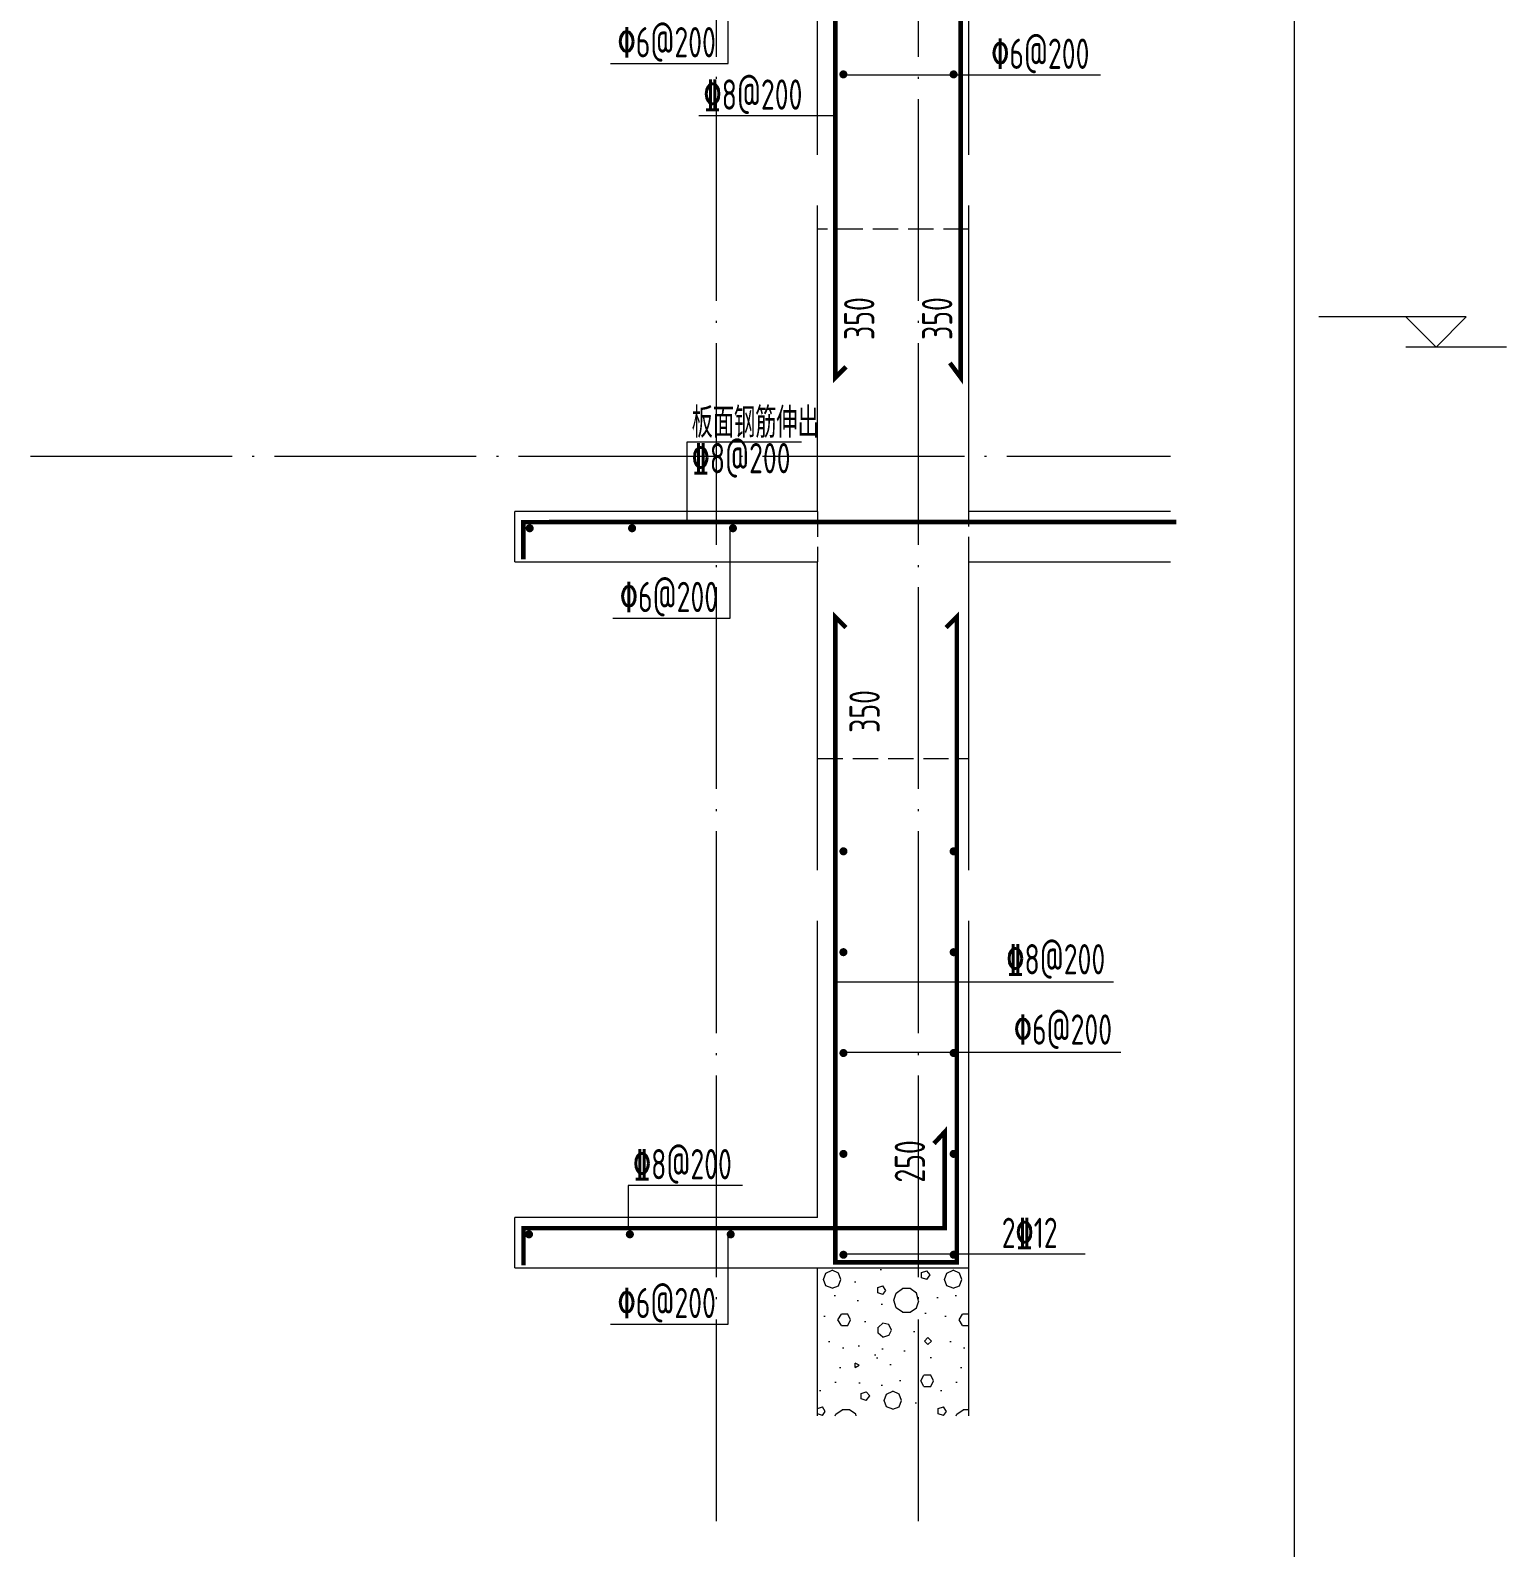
# Model space of a CAD drawing. Extents: x -129922 to 1190196, y -520662 to 139923.
# Drawn here: x 56594 to 59522, y -295499 to -292490 of the extents above; entities that cross this region are included whole.
import ezdxf

# ---------------------------------------------------------------- set-up
doc = ezdxf.new("R2010")
doc.units = 0
doc.header["$LTSCALE"] = 1000
doc.header["$MEASUREMENT"] = 0
doc.linetypes.add('DASH', pattern=[0.35, 0.25, -0.1])
doc.linetypes.add('DOTE', pattern=[2.42, 2, -0.2, 0.02, -0.2])
for name, color, linetype, lineweight in [('A-轴线-塔楼', 1, 'DOTE', 9), ('S-墙柱-REIN', 1, 'Continuous', 20), ('S-大样-HATCH', 251, 'Continuous', 9), ('S-大样-实线', 2, 'Continuous', 20), ('S-大样-标高', 3, 'Continuous', 20), ('S-大样-虚线', 4, 'DASH', 20), ('S-板-BEAM', 4, 'DASH', 20), ('S-轴网-轴线', 1, 'DOTE', 9), ('S-通用-TEXT', 7, 'Continuous', 20)]:
    doc.layers.add(name, color=color, linetype=linetype, lineweight=lineweight)
doc.styles.add('TSSD_Rein', font='tssdeng.shx', dxfattribs={"width": 0.7, "bigfont": 'hztxt.shx'})

# ---------------------------------------------------------------- blocks, each defined once
blk = doc.blocks.new('erwq3w4324')
at = {"layer": 'S-大样-HATCH', "ltscale": 0.2}
h = blk.add_hatch(dxfattribs=at)
h.set_pattern_fill('加气混凝土', color=256, scale=20)
h.set_pattern_definition([(0, (753675.42, 831443.3), (120, 240), [0, -240]), (0, (753535.02, 831410.9), (120, 240), [0, -240]), (0, (753613.02, 831408.5), (120, 240), [0, -240]), (0, (753698.22, 831479.3), (120, 240), [0, -240]), (0, (753598.62, 831396.5), (120, 240), [0, -240]), (0, (753722.22, 831630.5), (120, 240), [0, -240]), (0, (753649.02, 831611.3), (120, 240), [0, -240]), (0, (753687.42, 831581.3), (120, 240), [0, -240]), (0, (753491.82, 831576.5), (120, 240), [0, -240]), (0, (753609.42, 831565.7), (120, 240), [0, -240]), (0, (753563.82, 831504.5), (120, 240), [0, -240]), (0, (753566.22, 831414.5), (120, 240), [0, -240]), (0, (753656.22, 831404.9), (120, 240), [0, -240]), (0, (753722.22, 831510.5), (120, 240), [0, -240]), (0, (753497.82, 831473.3), (120, 240), [0, -240]), (0, (753518.22, 831514.1), (120, 240), [0, -240]), (0, (753611.82, 831497.3), (120, 240), [0, -240]), (0, (753578.22, 831462.5), (120, 240), [0, -240]), (0, (753559.02, 831541.7), (120, 240), [0, -240]), (0, (753589.02, 831631.7), (120, 240), [0, -240]), (0, (753507.42, 831422.9), (120, 240), [0, -240]), (0, (753639.42, 831582.5), (120, 240), [0, -240]), (0, (753527.82, 831586.1), (120, 240), [0, -240]), (0, (753508.62, 831617.3), (120, 240), [0, -240]), (130.6013, (753707.478, 831555.359), (-600, 720), [10.537, -4414.844]), (18.435, (753690.335, 831559.93), (600, 240), [10.842, -1507.05]), (90, (753690.34, 831549.64), (120, 240), [10.286, -469.714]), (161.565, (753700.62, 831546.216), (-600, 240), [10.842, -1507.05]), (53.13, (753700.62, 831546.216), (120, 240), [11.43, -1188.57]), (135, (753709.76, 831423.93), (-120, 240), [9.697, -669.125]), (45, (753696.05, 831423.93), (120, 240), [9.697, -669.125]), (135, (753702.91, 831417.07), (-120, 240), [9.697, -669.125]), (45, (753702.91, 831417.07), (120, 240), [9.697, -669.125]), (116.565, (753594.34, 831585.07), (-2e-05, 480), [12.78, -255.55]), (180, (753588.62, 831596.5), (-120, 240), [13.714, -226.286]), (63.435, (753569.2, 831585.07), (1e-06, 480), [12.78, -255.55]), (116.565, (753574.9, 831573.64), (-2e-05, 480), [12.78, -255.55]), (0, (753574.9, 831573.64), (120, 240), [13.714, -226.286]), (63.435, (753588.62, 831573.64), (1e-06, 480), [12.78, -255.55]), (107.1027, (753684.621, 831503.93), (-359.99999, 1200), [15.5445, -6513.161]), (143.9726, (753680.05, 831518.788), (-2279.99997, 1680), [15.545, -3248.808]), (180, (753667.48, 831527.93), (-120, 240), [14.86, -225.14]), (36.0274, (753640.05, 831518.788), (2280, 1680), [15.545, -3248.808]), (71.565, (753635.478, 831505.073), (360, 1200), [14.456, -1503.437]), (107.1027, (753640.049, 831490.216), (-359.99999, 1200), [15.5445, -6513.161]), (143.9726, (753652.62, 831481.073), (-2279.99997, 1680), [15.545, -3248.808]), (0, (753652.62, 831481.07), (120, 240), [14.86, -225.14]), (36.0274, (753667.478, 831481.073), (2280, 1680), [15.545, -3248.808]), (71.565, (753680.05, 831490.216), (360, 1200), [14.456, -1503.437]), (150.255, (753686.907, 831615.93), (-360, 240), [9.214, -1925.728]), (90, (753678.91, 831611.36), (120, 240), [9.143, -470.857]), (29.745, (753678.907, 831611.36), (360, 240), [9.214, -1925.728]), (116.565, (753630.9, 831445.64), (-2e-05, 480), [12.78, -255.55]), (168.69, (753625.192, 831457.073), (-1080, 240), [11.655, -2435.874]), (41.186, (753604.621, 831451.359), (2999.99998, 2639.99998), [12.149, -5090.321]), (90, (753604.62, 831439.93), (120, 240), [11.43, -468.57]), (138.814, (753613.764, 831431.93), (-2999.99995, 2640.00002), [12.149, -5090.321]), (16.6992, (753613.764, 831431.93), (3959.99997, 1199.99999), [11.932, -4999.415]), (60.9454, (753625.192, 831435.359), (120, 240), [11.766, -4930.136]), (109.9831, (753530.335, 831546.216), (-600, 1680), [13.377, -5604.879]), (155.556, (753525.764, 831558.788), (-1560, 719.99999), [13.809, -5786.053]), (24.444, (753500.621, 831558.788), (1560, 720), [13.809, -5786.053]), (70.0169, (753496.049, 831546.216), (600, 1680), [13.377, -5604.879]), (109.9831, (753500.621, 831533.645), (-600, 1680), [13.377, -5604.879]), (160.017, (753513.192, 831529.073), (-600, 240), [13.377, -2795.751]), (19.983, (753513.192, 831529.073), (600, 240), [13.377, -2795.751]), (70.0169, (753525.764, 831533.645), (600, 1680), [13.377, -5604.879]), (122.0054, (753619.478, 831524.502), (-120, 240), [10.782, -2253.374]), (18.435, (753603.478, 831530.216), (600, 240), [10.842, -1507.05]), (90, (753603.48, 831519.93), (120, 240), [10.286, -469.714]), (161.565, (753613.764, 831516.5), (-600, 240), [10.842, -1507.05]), (54.4623, (753613.764, 831516.502), (840, 1200), [9.831, -4119.285]), (116.565, (753549.76, 831466.22), (-2e-05, 480), [12.78, -255.55]), (180, (753544.05, 831477.64), (-120, 240), [12.57, -227.43]), (59.0362, (753524.62, 831466.216), (120, 240), [13.328, -2785.529]), (120.9638, (753531.478, 831454.788), (-120, 240), [13.328, -2785.529]), (0, (753531.48, 831454.79), (120, 240), [12.57, -227.43]), (63.435, (753544.05, 831454.79), (1e-06, 480), [12.78, -255.55])])
h.paths.add_polyline_path([(753904.6, 832105.1), (753604.6, 832105.1), (753604.6, 831516.5), (753904.6, 831516.5)])
at = {"layer": 'S-墙柱-REIN', "const_width": 9, "elevation": 0}
for points in [[(753021.4, 831421.5), (753021.4, 831495.5), (753888.4, 831495.5), (753888.4, 830682.3), (753867.1, 830711.1)], [(753021.4, 830321.5), (753021.4, 830395.5), (754315.8, 830395.6)]]:
    blk.add_lwpolyline(points, dxfattribs=at)
at = {"layer": 'S-墙柱-REIN', "const_width": 9}
blk.add_lwpolyline([(753661.1, 830703.4), (753639.9, 830682.2), (753639.9, 831495.5), (753661.1, 831474.3)], dxfattribs=at)
at = {"layer": 'S-墙柱-REIN', "const_width": 8, "elevation": 0}
for points in [[(753037.9, 831483.3, 1), (753029.9, 831483.3, 1)], [(753236.4, 831483.3, 1), (753228.4, 831483.3, 1)], [(753436.4, 831483.3, 1), (753428.4, 831483.3, 1)], [(753659.9, 831483.3, 1), (753651.9, 831483.3, 1)], [(753878.4, 831483.3, 1), (753870.4, 831483.3, 1)], [(753659.9, 831283.3, 1), (753651.9, 831283.3, 1)], [(753878.4, 831283.3, 1), (753870.4, 831283.3, 1)], [(753037.9, 830383.3, 1), (753029.9, 830383.3, 1)], [(753240.9, 830383.3, 1), (753232.9, 830383.3, 1)], [(753440.9, 830383.3, 1), (753432.9, 830383.3, 1)]]:
    blk.add_lwpolyline(points, format="xyb", close=True, dxfattribs=at)
at = {"layer": 'S-大样-实线', "ltscale": 0.5}
for p, q in [((753604.6, 831516.5), (753604.6, 832105.1)), ((753904.6, 831123.6), (753904.6, 832105.1)), ((753604.6, 831516.5), (753004.6, 831516.5)), ((753004.6, 831416.5), (753004.6, 831516.5)), ((753004.6, 831416.5), (753604.6, 831416.5)), ((753604.6, 831123.6), (753604.6, 831416.5)), ((753604.6, 830416.5), (753604.6, 831023.6)), ((753904.6, 830416.5), (753904.6, 831023.6)), ((753604.6, 830416.5), (753004.6, 830416.5)), ((753004.6, 830316.5), (753004.6, 830416.5)), ((754304.6, 830416.5), (753904.6, 830416.5)), ((753004.6, 830316.5), (753604.6, 830316.5)), ((753604.6, 829705.1), (753604.6, 830316.5)), ((753904.6, 829705.1), (753904.6, 830316.5)), ((753904.6, 830316.5), (754304.6, 830316.5))]:
    blk.add_line(p, q, dxfattribs=at)
blk.add_lwpolyline([(753604.6, 831516.5), (753904.6, 831516.5)], dxfattribs=at)
at = {"layer": 'S-大样-虚线', "ltscale": 0.2}
for p, q in [((753904.6, 830976.5), (753604.6, 830976.5)), ((753604.6, 830416.5), (753604.6, 830316.5)), ((753904.6, 830316.5), (753904.6, 830416.5))]:
    blk.add_line(p, q, dxfattribs=at)
at = {"layer": 'S-板-BEAM', "ltscale": 0.2}
for p, q in [((753604.6, 831511.5), (753604.6, 831411.5)), ((753604.6, 830416.5), (753604.6, 830316.5))]:
    blk.add_line(p, q, dxfattribs=at)
at = {"layer": 'S-通用-TEXT', "elevation": 0}
for points in [[(753456.1, 831580.2), (753229, 831580.2), (753229, 831495.5)], [(753194.3, 831305), (753427.2, 831305), (753427.1, 831483.3)], [(753639.9, 831201.2), (753369, 831201.2)], [(753572.6, 830554.2), (753345.5, 830554.2), (753345.5, 830395.5)], [(753198.8, 830205), (753431.7, 830205), (753431.6, 830383.3)]]:
    blk.add_lwpolyline(points, dxfattribs=at)
at = {"layer": 'S-通用-TEXT'}
blk.add_lwpolyline([(753661.5, 831282.1), (754165.9, 831282.1)], dxfattribs=at)
at = {"layer": 'S-通用-TEXT', "style": 'TSSD_Rein', "width": 0.7}
for s, p in [('\x848@200', (753238.6, 831592.3, 0)), ('\x826@200', (753208.2, 831317.1, 0)), ('\x826@200', (753948.9, 831294.2)), ('\x848@200', (753378.6, 831213.3, 0)), ('板面钢筋伸出', (753355.1, 830562.8, 0)), ('\x848@200', (753355.1, 830492.3, 0)), ('\x826@200', (753212.7, 830217.1, 0))]:
    blk.add_text(s, height=60, dxfattribs=at).set_placement(p)
for p in [(753717.3, 830756.7, 0), (753871.8, 830756.7, 0)]:
    blk.add_text('350', height=60, rotation=90, dxfattribs=at).set_placement(p)

msp = doc.modelspace()

# ---------------------------------------------------------------- hatches: boundary and pattern name
at = {"layer": 'S-大样-HATCH', "ltscale": 0.2}
h = msp.add_hatch(dxfattribs=at)
h.set_pattern_fill('加气混凝土', color=256, scale=20)
h.set_pattern_definition([(0, (58226.05, -295310.68), (120, 240), [0, -240]), (0, (58085.65, -295343.08), (120, 240), [0, -240]), (0, (58163.65, -295345.48), (120, 240), [0, -240]), (0, (58248.85, -295274.68), (120, 240), [0, -240]), (0, (58149.25, -295357.48), (120, 240), [0, -240]), (0, (58272.85, -295123.48), (120, 240), [0, -240]), (0, (58199.65, -295142.68), (120, 240), [0, -240]), (0, (58238.05, -295172.68), (120, 240), [0, -240]), (0, (58042.45, -295177.48), (120, 240), [0, -240]), (0, (58160.05, -295188.28), (120, 240), [0, -240]), (0, (58114.45, -295249.48), (120, 240), [0, -240]), (0, (58116.85, -295339.48), (120, 240), [0, -240]), (0, (58206.85, -295349.08), (120, 240), [0, -240]), (0, (58272.85, -295243.48), (120, 240), [0, -240]), (0, (58048.45, -295280.68), (120, 240), [0, -240]), (0, (58068.85, -295239.88), (120, 240), [0, -240]), (0, (58162.45, -295256.68), (120, 240), [0, -240]), (0, (58128.85, -295291.48), (120, 240), [0, -240]), (0, (58109.65, -295212.28), (120, 240), [0, -240]), (0, (58139.65, -295122.28), (120, 240), [0, -240]), (0, (58058.05, -295331.08), (120, 240), [0, -240]), (0, (58190.05, -295171.48), (120, 240), [0, -240]), (0, (58078.45, -295167.88), (120, 240), [0, -240]), (0, (58059.25, -295136.68), (120, 240), [0, -240]), (130.6013, (58258.103, -295198.62), (-600, 720), [10.537, -4414.844]), (18.435, (58240.96, -295194.05), (600, 240), [10.842, -1507.05]), (90, (58240.96, -295204.33), (120, 240), [10.286, -469.714]), (161.565, (58251.246, -295207.763), (-600, 240), [10.842, -1507.05]), (53.13, (58251.246, -295207.763), (120, 240), [11.43, -1188.57]), (135, (58260.39, -295330.05), (-120, 240), [9.7, -669.125]), (45, (58246.675, -295330.05), (120, 240), [9.7, -669.125]), (135, (58253.53, -295336.906), (-120, 240), [9.7, -669.125]), (45, (58253.53, -295336.906), (120, 240), [9.7, -669.125]), (116.565, (58144.96, -295168.9), (-2e-05, 480), [12.78, -255.55]), (180, (58139.25, -295157.48), (-120, 240), [13.71, -226.29]), (63.435, (58119.82, -295168.9), (1e-06, 480), [12.78, -255.55]), (116.565, (58125.53, -295180.33), (-2e-05, 480), [12.78, -255.55]), (0, (58125.53, -295180.33), (120, 240), [13.71, -226.29]), (63.435, (58139.25, -295180.33), (1e-06, 480), [12.78, -255.55]), (107.1027, (58235.246, -295250.048), (-359.99999, 1200), [15.5445, -6513.161]), (143.9726, (58230.675, -295235.191), (-2280, 1680), [15.545, -3248.808]), (180, (58218.1, -295226.05), (-120, 240), [14.86, -225.14]), (36.0274, (58190.675, -295235.191), (2280, 1680), [15.545, -3248.808]), (71.565, (58186.103, -295248.906), (360, 1200), [14.456, -1503.437]), (107.1027, (58190.6745, -295263.763), (-359.99999, 1200), [15.5445, -6513.161]), (143.9726, (58203.246, -295272.906), (-2280, 1680), [15.545, -3248.808]), (0, (58203.25, -295272.9), (120, 240), [14.86, -225.14]), (36.0274, (58218.103, -295272.906), (2280, 1680), [15.545, -3248.808]), (71.565, (58230.675, -295263.763), (360, 1200), [14.456, -1503.437]), (150.255, (58237.532, -295138.048), (-360, 240), [9.214, -1925.728]), (90, (58229.53, -295142.62), (120, 240), [9.14, -470.86]), (29.745, (58229.532, -295142.62), (360, 240), [9.214, -1925.728]), (116.565, (58181.53, -295308.33), (-2e-05, 480), [12.78, -255.55]), (168.69, (58175.817, -295296.906), (-1080, 240), [11.655, -2435.874]), (41.186, (58155.246, -295302.62), (2999.99998, 2639.99998), [12.149, -5090.321]), (90, (58155.25, -295314.05), (120, 240), [11.43, -468.57]), (138.814, (58164.389, -295322.048), (-2999.99995, 2640.00002), [12.149, -5090.321]), (16.6992, (58164.389, -295322.048), (3959.99997, 1200), [11.932, -4999.415]), (60.9454, (58175.817, -295318.62), (120, 240), [11.766, -4930.136]), (109.983, (58080.96, -295207.763), (-600, 1680), [13.377, -5604.879]), (155.556, (58076.389, -295195.191), (-1560, 719.99999), [13.809, -5786.053]), (24.444, (58051.246, -295195.191), (1560, 720), [13.809, -5786.053]), (70.017, (58046.675, -295207.763), (600, 1680), [13.377, -5604.879]), (109.983, (58051.246, -295220.334), (-600, 1680), [13.377, -5604.879]), (160.017, (58063.817, -295224.906), (-600, 240), [13.377, -2795.751]), (19.983, (58063.817, -295224.906), (600, 240), [13.377, -2795.751]), (70.017, (58076.389, -295220.334), (600, 1680), [13.377, -5604.879]), (122.0054, (58170.103, -295229.477), (-120, 240), [10.782, -2253.374]), (18.435, (58154.103, -295223.763), (600, 240), [10.842, -1507.05]), (90, (58154.1, -295234.05), (120, 240), [10.286, -469.714]), (161.565, (58164.39, -295237.477), (-600, 240), [10.842, -1507.05]), (54.4623, (58164.389, -295237.477), (840, 1200), [9.831, -4119.285]), (116.565, (58100.39, -295287.76), (-2e-05, 480), [12.78, -255.55]), (180, (58094.67, -295276.33), (-120, 240), [12.57, -227.43]), (59.0362, (58075.246, -295287.763), (120, 240), [13.328, -2785.529]), (120.9638, (58082.103, -295299.191), (-120, 240), [13.328, -2785.529]), (0, (58082.1, -295299.2), (120, 240), [12.57, -227.43]), (63.435, (58094.67, -295299.2), (1e-06, 480), [12.78, -255.55])])
h.paths.add_polyline_path([(58455.2, -294944.5), (58155.2, -294944.5), (58155.2, -295237.5), (58455.2, -295237.5)])

# ---------------------------------------------------------------- linework, layer by layer
at = {"layer": 'A-轴线-塔楼', "ltscale": 0.2}
msp.add_line((57955.2, -295446.6), (57955.2, -281443.5), dxfattribs=at)
at = {"layer": 'S-墙柱-REIN', "const_width": 9}
msp.add_lwpolyline([(58211.7, -293674.7), (58190.5, -293653.5), (58190.5, -294933.4), (58431.5, -294933.4), (58431.5, -293653.5), (58410.3, -293674.7)], dxfattribs=at)
at = {"layer": 'S-墙柱-REIN', "const_width": 8, "elevation": 0}
for points in [[(58210.6, -294118.3, 1), (58202.6, -294118.3, 1)], [(58429.1, -294118.3, 1), (58421.1, -294118.3, 1)], [(58210.6, -294318.3, 1), (58202.6, -294318.3, 1)], [(58429.1, -294318.3, 1), (58421.1, -294318.3, 1)], [(58210.6, -294518.3, 1), (58202.6, -294518.3, 1)], [(58429.1, -294518.3, 1), (58421.1, -294518.3, 1)], [(58210.6, -294718.3, 1), (58202.6, -294718.3, 1)], [(58429.1, -294718.3, 1), (58421.1, -294718.3, 1)], [(57587.1, -294877.8, 1), (57579.1, -294877.8, 1)], [(57787.1, -294877.8, 1), (57779.1, -294877.8, 1)], [(57987.1, -294877.8, 1), (57979.1, -294877.8, 1)], [(58210.6, -294918.3, 1), (58202.6, -294918.3, 1)], [(58429.1, -294918.3, 1), (58421.1, -294918.3, 1)]]:
    msp.add_lwpolyline(points, format="xyb", close=True, dxfattribs=at)
at = {"layer": 'S-墙柱-REIN', "const_width": 9, "elevation": 0}
msp.add_lwpolyline([(57572.1, -294939.5), (57572.1, -294865.6), (58407.4, -294865.5), (58407.4, -294674.9), (58386.1, -294697.8)], dxfattribs=at)
at = {"layer": 'S-大样-HATCH', "ltscale": 0.5}
msp.add_line((59100.5, -281421.8), (59100.5, -296741.8), dxfattribs=at)
at = {"layer": 'S-大样-实线', "ltscale": 0.5}
for p, q in [((58155.2, -294844.5), (58155.2, -294256)), ((58455.2, -295237.5), (58455.2, -294256)), ((57555.2, -294944.5), (57555.2, -294844.5)), ((58155.2, -294844.5), (57555.2, -294844.5)), ((57555.2, -294944.5), (58455.2, -294944.5)), ((58155.2, -295237.5), (58155.2, -294944.5))]:
    msp.add_line(p, q, dxfattribs=at)
at = {"layer": 'S-大样-标高'}
for p, q in [((59441.6, -293058.4), (59149.4, -293058.4)), ((59381.6, -293118.4), (59321.6, -293058.4)), ((59381.6, -293118.4), (59441.6, -293058.4)), ((59521.6, -293118.4), (59321.6, -293118.4))]:
    msp.add_line(p, q, dxfattribs=at)
at = {"layer": 'S-板-BEAM', "ltscale": 0.2}
msp.add_line((58155.2, -293934.5), (58455.2, -293934.5), dxfattribs=at)
at = {"layer": 'S-轴网-轴线', "ltscale": 0.2}
for p, q in [((58355.2, -295446.6), (58355.2, -282424.5)), ((56594.4, -293334.5), (58855.2, -293334.5))]:
    msp.add_line(p, q, dxfattribs=at)
at = {"layer": 'S-通用-TEXT'}
for p, q in [((58742, -294377.8), (58190.5, -294377.8)), ((58756.8, -294517.2), (58205.3, -294517.2))]:
    msp.add_line(p, q, dxfattribs=at)
at = {"layer": 'S-通用-TEXT', "elevation": 0}
for points in [[(58006.7, -294780.8), (57779.6, -294780.8), (57779.6, -294865.6)], [(57744.9, -295056), (57977.8, -295056), (57977.7, -294877.8)]]:
    msp.add_lwpolyline(points, dxfattribs=at)
at = {"layer": 'S-通用-TEXT'}
msp.add_lwpolyline([(58685.8, -294916.9), (58206.5, -294916.9)], dxfattribs=at)

# ---------------------------------------------------------------- block references
msp.add_blockref('erwq3w4324', (-695449.4, -1123861))

# ---------------------------------------------------------------- texts
at = {"layer": 'S-通用-TEXT', "style": 'TSSD_Rein', "width": 0.7}
for s, p in [('350', (58278.5, -293883.4)), ('250', (58368.3, -294775.2))]:
    msp.add_text(s, height=60, rotation=90, dxfattribs=at).set_placement(p)
for s, p in [('\x848@200', (58529.6, -294362.3)), ('\x826@200', (58544.4, -294501.7)), ('\x848@200', (57789.3, -294768.7, 0)), ('2\x8412', (58520.5, -294904.9)), ('\x826@200', (57758.8, -295043.9, 0))]:
    msp.add_text(s, height=60, dxfattribs=at).set_placement(p)

doc.saveas('drawing.dxf')
